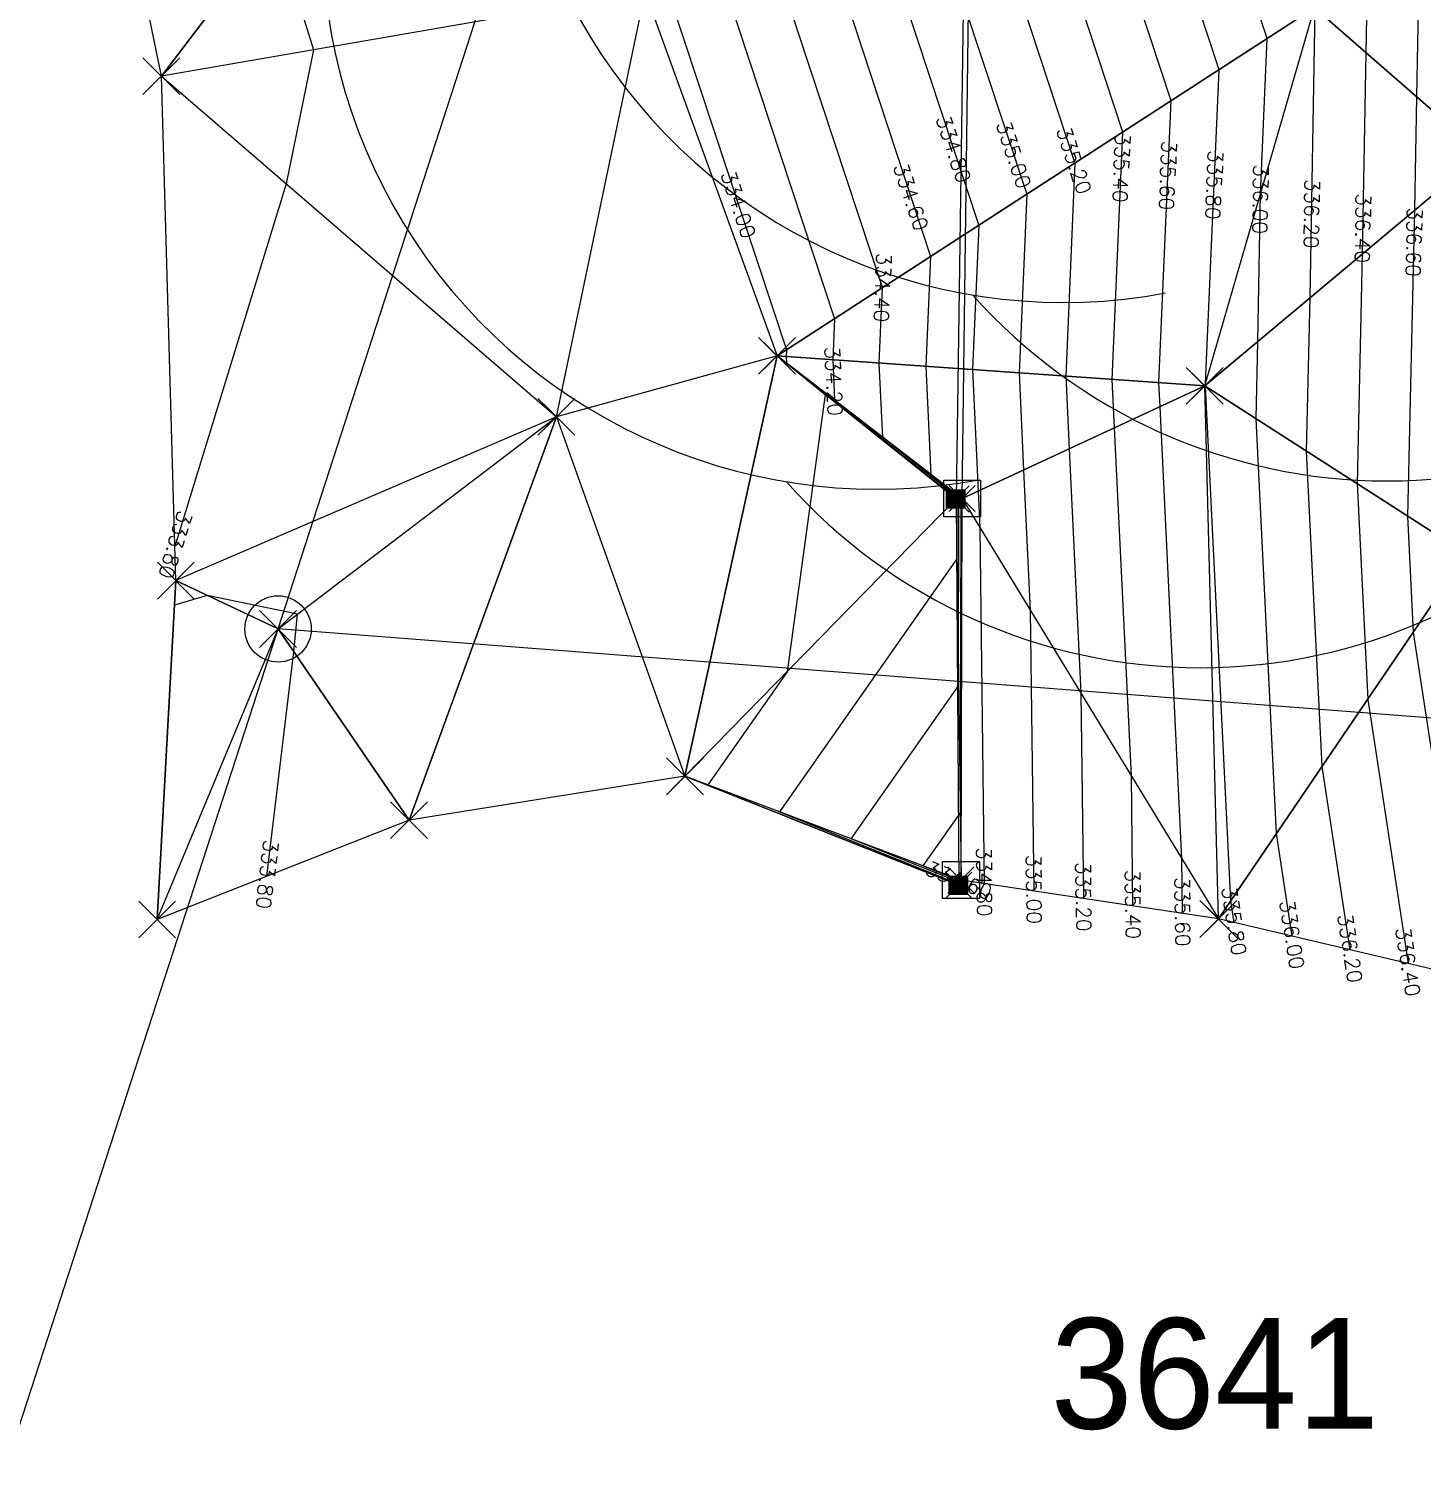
# Model space of a CAD drawing. Extents: x 2 to 3400072, y 373 to 5275873.
# Drawn here: x 3399953.06 to 3399971.96, y 5275706.67 to 5275726.3 of the extents above; entities that cross this region are included whole.
import ezdxf
from ezdxf.enums import TextEntityAlignment as Align

# ---------------------------------------------------------------- set-up
doc = ezdxf.new("R2010")
doc.units = 0
doc.linetypes.add('1600_2028', pattern=[0])
doc.linetypes.add('AUSGEZOGEN', pattern=[0])
doc.layers.get('0').update_dxf_attribs({"color": 1, "linetype": 'CONTINUOUS'})
for name, color, linetype in [('$BRUCH', 7, 'CONTINUOUS'), ('$P_INF_FL', 7, 'AUSGEZOGEN'), ('$P_INF_H', 7, 'AUSGEZOGEN'), ('$P_INF_NR', 7, 'AUSGEZOGEN'), ('$P_INF_X', 7, 'AUSGEZOGEN'), ('$PKT_0', 7, 'CONTINUOUS'), ('AUSSPAREN', 1, 'CONTINUOUS'), ('DGM', 7, 'CONTINUOUS'), ('DGM_HOEHEN', 34, 'CONTINUOUS'), ('DGM_HOEHEN_HAUPT', 24, 'CONTINUOUS'), ('DGM_HOEHEN_TEXT', 7, 'CONTINUOUS'), ('FLURSTÜCKE_GRENZPUNKTE', 255, 'CONTINUOUS'), ('GELÄNDEPUNKT', 7, 'CONTINUOUS'), ('LAUBBAUM_25M', 7, 'CONTINUOUS'), ('MAUER_OK', 7, 'CONTINUOUS'), ('MAUER_UK', 7, 'CONTINUOUS'), ('VERKEHR', 255, 'CONTINUOUS')]:
    doc.layers.add(name, color=color, linetype=linetype)
doc.styles.add('FLURSTÜCKSNUMMER_-_K_10_70', font='txt')
doc.styles.add('SIMPLEX', font='SIMPLEX')

# ---------------------------------------------------------------- blocks, each defined once
blk = doc.blocks.new('GRENZPUNKT_MIT_ABMARKUNG__')
at = {"color": 0}
blk.add_circle((0, 0), 0.5, dxfattribs=at)
blk = doc.blocks.new('34')
at = {"color": 0}
for p, q in [((-0.5, 0.5), (0.5, -0.5)), ((-0.5, -0.5), (0.5, 0.5))]:
    blk.add_line(p, q, dxfattribs=at)
blk = doc.blocks.new('139', base_point=(0, -0.001756))
at = {"color": 0}
for centre, start, end in [((-0.175615, -0.102107), 146.376033, 280.600999), ((0, -0.198946), 221.698008, 318.301992)]:
    blk.add_arc(centre, 0.301054, start, end, dxfattribs=at)
blk = doc.blocks.new('146')
at = {"color": 0}
for p, q in [((-0.5, -0.5), (-0.5, 0.5)), ((-0.5, 0.5), (0.5, 0.5)), ((0.5, 0.5), (0.5, -0.5)), ((0.5, -0.5), (-0.5, -0.5))]:
    blk.add_line(p, q, dxfattribs=at)
blk = doc.blocks.new('147', base_point=(0.019231, 0))
at = {"color": 0}
for p, q in [((-0.497863, -0.5), (-0.497863, 0.5)), ((-0.497863, 0.5), (0.497863, 0.5)), ((-0.480769, -0.5), (-0.480769, 0.5)), ((-0.459402, -0.5), (-0.459402, 0.5)), ((-0.438034, -0.5), (-0.438034, 0.5)), ((-0.42094, -0.5), (-0.42094, 0.5)), ((-0.399573, -0.5), (-0.399573, 0.5)), ((-0.378205, -0.5), (-0.378205, 0.5)), ((-0.361111, -0.5), (-0.361111, 0.5)), ((-0.339744, -0.5), (-0.339744, 0.5)), ((-0.318376, -0.5), (-0.318376, 0.5)), ((-0.301282, -0.5), (-0.301282, 0.5)), ((-0.279915, -0.5), (-0.279915, 0.5)), ((-0.258547, -0.5), (-0.258547, 0.5)), ((-0.241453, -0.5), (-0.241453, 0.5)), ((-0.220085, -0.5), (-0.220085, 0.5)), ((-0.198718, -0.5), (-0.198718, 0.5)), ((-0.181624, -0.5), (-0.181624, 0.5)), ((-0.160256, -0.5), (-0.160256, 0.5)), ((-0.138889, -0.5), (-0.138889, 0.5)), ((-0.121795, -0.5), (-0.121795, 0.5)), ((-0.100428, -0.5), (-0.100428, 0.5)), ((-0.07906, -0.5), (-0.07906, 0.5)), ((-0.061966, -0.5), (-0.061966, 0.5)), ((-0.040599, -0.5), (-0.040599, 0.5)), ((-0.019231, -0.5), (-0.019231, 0.5)), ((-0.002137, -0.5), (-0.002137, 0.5)), ((0.019231, -0.5), (0.019231, 0.5)), ((0.040599, -0.5), (0.040599, 0.5)), ((0.057693, -0.5), (0.057693, 0.5)), ((0.07906, -0.5), (0.07906, 0.5)), ((0.100428, -0.5), (0.100428, 0.5)), ((0.117522, -0.5), (0.117522, 0.5)), ((0.138889, -0.5), (0.138889, 0.5)), ((0.160256, -0.5), (0.160256, 0.5)), ((0.177351, -0.5), (0.177351, 0.5)), ((0.198718, -0.5), (0.198718, 0.5)), ((0.220085, -0.5), (0.220085, 0.5)), ((0.237179, -0.5), (0.237179, 0.5)), ((0.258547, -0.5), (0.258547, 0.5)), ((0.279915, -0.5), (0.279915, 0.5)), ((0.297009, -0.5), (0.297009, 0.5)), ((0.318376, -0.5), (0.318376, 0.5)), ((0.339744, -0.5), (0.339744, 0.5)), ((0.356838, -0.5), (0.356838, 0.5)), ((0.378205, -0.5), (0.378205, 0.5)), ((0.399573, -0.5), (0.399573, 0.5)), ((0.416666, -0.5), (0.416666, 0.5)), ((0.438034, -0.5), (0.438034, 0.5)), ((0.459402, -0.5), (0.459402, 0.5)), ((0.476495, -0.5), (0.476495, 0.5)), ((0.497863, 0.5), (0.497863, -0.5)), ((0.497863, -0.5), (-0.497863, -0.5))]:
    blk.add_line(p, q, dxfattribs=at)
blk = doc.blocks.new('*U192')
at = {"layer": 'FLURSTÜCKE_GRENZPUNKTE', "color": 7, "linetype": 'BYBLOCK', "style": 'FLURSTÜCKSNUMMER_-_K_10_70'}
blk.add_text('3641', height=1.5, rotation=0.0091, dxfattribs=at).set_placement((3399966.917, 5275707.31))
blk = doc.blocks.new('PKT_0')
for p, q in [((-0.354, -0.354), (0.354, 0.354)), ((0.354, -0.354), (-0.354, 0.354))]:
    blk.add_line(p, q)
at = {"layer": '$P_INF_FL'}
blk.add_attdef('CODE', text='', height=0.8, dxfattribs=at).set_placement((0, 1.7), align=Align.CENTER)
at = {"layer": '$P_INF_H'}
blk.add_attdef('H', text='', height=0.8, dxfattribs=at).set_placement((0, -1.4), align=Align.CENTER)
at = {"layer": '$P_INF_NR'}
blk.add_attdef('NR', text='', height=0.8, dxfattribs=at).set_placement((0, 0.7), align=Align.CENTER)
at = {"layer": '$P_INF_X'}
blk.add_attdef('X', text='', height=0.8, dxfattribs=at).set_placement((-0.9, -0.4), align=Align.RIGHT)
blk.add_attdef('Y', (0.7, -0.4), '', height=0.8, dxfattribs=at)
blk = doc.blocks.new('*U570')
at = {"layer": 'DGM_HOEHEN_TEXT', "color": 44, "linetype": 'BYBLOCK', "style": 'SIMPLEX'}
blk.add_text('333.80', height=0.2, rotation=252.9263, dxfattribs=at).set_placement((3399955.086, 5275719.781, 10333.801))
blk = doc.blocks.new('*U572')
at = {"layer": 'DGM_HOEHEN_TEXT', "color": 44, "linetype": 'BYBLOCK', "style": 'SIMPLEX'}
blk.add_text('333.80', height=0.2, rotation=263.1807, dxfattribs=at).set_placement((3399956.245, 5275715.309, 10333.801))
blk = doc.blocks.new('*U573')
at = {"layer": 'DGM_HOEHEN_TEXT', "color": 44, "linetype": 'BYBLOCK', "style": 'SIMPLEX'}
blk.add_text('334.00', height=0.2, rotation=288.2649, dxfattribs=at).set_placement((3399962.441, 5275724.333, 10334.001))
blk = doc.blocks.new('*U575')
at = {"layer": 'DGM_HOEHEN_TEXT', "color": 44, "linetype": 'BYBLOCK', "style": 'SIMPLEX'}
blk.add_text('334.20', height=0.2, rotation=272.6357, dxfattribs=at).set_placement((3399963.854, 5275721.987, 10334.201))
blk = doc.blocks.new('*U577')
at = {"layer": 'DGM_HOEHEN_TEXT', "color": 44, "linetype": 'BYBLOCK', "style": 'SIMPLEX'}
blk.add_text('334.40', height=0.2, rotation=267.5354, dxfattribs=at).set_placement((3399964.559, 5275723.267, 10334.401))
blk = doc.blocks.new('*U580')
at = {"layer": 'DGM_HOEHEN_TEXT', "color": 44, "linetype": 'BYBLOCK', "style": 'SIMPLEX'}
blk.add_text('334.60', height=0.2, rotation=338.0335, dxfattribs=at).set_placement((3399965.201, 5275714.833, 10334.601))
blk = doc.blocks.new('*U581')
at = {"layer": 'DGM_HOEHEN_TEXT', "color": 44, "linetype": 'BYBLOCK', "style": 'SIMPLEX'}
blk.add_text('334.60', height=0.2, rotation=288.2649, dxfattribs=at).set_placement((3399964.781, 5275724.437, 10334.601))
blk = doc.blocks.new('*U585')
at = {"layer": 'DGM_HOEHEN_TEXT', "color": 44, "linetype": 'BYBLOCK', "style": 'SIMPLEX'}
blk.add_text('334.80', height=0.2, rotation=270.7119, dxfattribs=at).set_placement((3399965.912, 5275715.199, 10334.801))
blk = doc.blocks.new('*U586')
at = {"layer": 'DGM_HOEHEN_TEXT', "color": 44, "linetype": 'BYBLOCK', "style": 'SIMPLEX'}
blk.add_text('334.80', height=0.2, rotation=288.2649, dxfattribs=at).set_placement((3399965.359, 5275725.086, 10334.801))
blk = doc.blocks.new('*U590')
at = {"layer": 'DGM_HOEHEN_TEXT', "color": 44, "linetype": 'BYBLOCK', "style": 'SIMPLEX'}
blk.add_text('335.00', height=0.2, rotation=270.7119, dxfattribs=at).set_placement((3399966.585, 5275715.098, 10335.001))
blk = doc.blocks.new('*U591')
at = {"layer": 'DGM_HOEHEN_TEXT', "color": 44, "linetype": 'BYBLOCK', "style": 'SIMPLEX'}
blk.add_text('335.00', height=0.2, rotation=288.2649, dxfattribs=at).set_placement((3399966.176, 5275725.009, 10335.001))
blk = doc.blocks.new('*U595')
at = {"layer": 'DGM_HOEHEN_TEXT', "color": 44, "linetype": 'BYBLOCK', "style": 'SIMPLEX'}
blk.add_text('335.20', height=0.2, rotation=270.7119, dxfattribs=at).set_placement((3399967.257, 5275714.996, 10335.201))
blk = doc.blocks.new('*U596')
at = {"layer": 'DGM_HOEHEN_TEXT', "color": 44, "linetype": 'BYBLOCK', "style": 'SIMPLEX'}
blk.add_text('335.20', height=0.2, rotation=288.2649, dxfattribs=at).set_placement((3399966.993, 5275724.932, 10335.201))
blk = doc.blocks.new('*U600')
at = {"layer": 'DGM_HOEHEN_TEXT', "color": 44, "linetype": 'BYBLOCK', "style": 'SIMPLEX'}
blk.add_text('335.40', height=0.2, rotation=270.7119, dxfattribs=at).set_placement((3399967.929, 5275714.894, 10335.401))
blk = doc.blocks.new('*U601')
at = {"layer": 'DGM_HOEHEN_TEXT', "color": 44, "linetype": 'BYBLOCK', "style": 'SIMPLEX'}
blk.add_text('335.40', height=0.2, rotation=267.5354, dxfattribs=at).set_placement((3399967.799, 5275724.89, 10335.401))
blk = doc.blocks.new('*U605')
at = {"layer": 'DGM_HOEHEN_TEXT', "color": 44, "linetype": 'BYBLOCK', "style": 'SIMPLEX'}
blk.add_text('335.60', height=0.2, rotation=270.7119, dxfattribs=at).set_placement((3399968.602, 5275714.793, 10335.601))
blk = doc.blocks.new('*U606')
at = {"layer": 'DGM_HOEHEN_TEXT', "color": 44, "linetype": 'BYBLOCK', "style": 'SIMPLEX'}
blk.add_text('335.60', height=0.2, rotation=267.5354, dxfattribs=at).set_placement((3399968.429, 5275724.788, 10335.601))
blk = doc.blocks.new('*U610')
at = {"layer": 'DGM_HOEHEN_TEXT', "color": 44, "linetype": 'BYBLOCK', "style": 'SIMPLEX'}
blk.add_text('335.80', height=0.2, rotation=278.724, dxfattribs=at).set_placement((3399969.238, 5275714.648, 10335.801))
blk = doc.blocks.new('*U611')
at = {"layer": 'DGM_HOEHEN_TEXT', "color": 44, "linetype": 'BYBLOCK', "style": 'SIMPLEX'}
blk.add_text('335.80', height=0.2, rotation=267.5354, dxfattribs=at).set_placement((3399969.058, 5275724.659, 10335.801))
blk = doc.blocks.new('*U614')
at = {"layer": 'DGM_HOEHEN_TEXT', "color": 44, "linetype": 'BYBLOCK', "style": 'SIMPLEX'}
blk.add_text('336.00', height=0.2, rotation=278.724, dxfattribs=at).set_placement((3399970.024, 5275714.463, 10336.001))
blk = doc.blocks.new('*U615')
at = {"layer": 'DGM_HOEHEN_TEXT', "color": 44, "linetype": 'BYBLOCK', "style": 'SIMPLEX'}
blk.add_text('336.00', height=0.2, rotation=268.9728, dxfattribs=at).set_placement((3399969.673, 5275724.462, 10336.001))
blk = doc.blocks.new('*U619')
at = {"layer": 'DGM_HOEHEN_TEXT', "color": 44, "linetype": 'BYBLOCK', "style": 'SIMPLEX'}
blk.add_text('336.20', height=0.2, rotation=278.724, dxfattribs=at).set_placement((3399970.811, 5275714.278, 10336.201))
blk = doc.blocks.new('*U620')
at = {"layer": 'DGM_HOEHEN_TEXT', "color": 44, "linetype": 'BYBLOCK', "style": 'SIMPLEX'}
blk.add_text('336.20', height=0.2, rotation=268.9728, dxfattribs=at).set_placement((3399970.368, 5275724.266, 10336.201))
blk = doc.blocks.new('*U624')
at = {"layer": 'DGM_HOEHEN_TEXT', "color": 44, "linetype": 'BYBLOCK', "style": 'SIMPLEX'}
blk.add_text('336.40', height=0.2, rotation=278.724, dxfattribs=at).set_placement((3399971.597, 5275714.093, 10336.401))
blk = doc.blocks.new('*U625')
at = {"layer": 'DGM_HOEHEN_TEXT', "color": 44, "linetype": 'BYBLOCK', "style": 'SIMPLEX'}
blk.add_text('336.40', height=0.2, rotation=268.9728, dxfattribs=at).set_placement((3399971.063, 5275724.069, 10336.401))
blk = doc.blocks.new('*U630')
at = {"layer": 'DGM_HOEHEN_TEXT', "color": 44, "linetype": 'BYBLOCK', "style": 'SIMPLEX'}
blk.add_text('336.60', height=0.2, rotation=268.6717, dxfattribs=at).set_placement((3399971.759, 5275723.881, 10336.601))

msp = doc.modelspace()

# ---------------------------------------------------------------- linework, layer by layer
at = {"layer": '$BRUCH', "linetype": 'BYBLOCK'}
msp.add_lwpolyline([(3399965.672, 5275714.682), (3399965.703, 5275714.753), (3399965.719, 5275719.929), (3399965.883, 5275732.509), (3399965.82, 5275732.527), (3399965.636, 5275719.923)], close=True, dxfattribs=at)
at = {"layer": 'AUSSPAREN', "linetype": 'BYBLOCK'}
msp.add_lwpolyline([(3399991.952, 5275728.49), (3399989.329, 5275721.229), (3399986.606, 5275713.147), (3399986.573, 5275713.16), (3399985.407, 5275714.61), (3399984.84, 5275714.024), (3399982.867, 5275707.975), (3399978.99, 5275708.44), (3399977.794, 5275714.004), (3399972.534, 5275713.439), (3399969.195, 5275714.225), (3399965.703, 5275714.753), (3399965.672, 5275714.682), (3399961.957, 5275716.161), (3399958.213, 5275715.566), (3399954.796, 5275714.217), (3399955.049, 5275718.815), (3399954.853, 5275725.659), (3399953.835, 5275730.614)], dxfattribs=at)
at = {"layer": 'DGM', "color": 0, "linetype": 'BYBLOCK'}
for points in [[(3399953.835, 5275730.614, 333.669), (3399958.81, 5275730.862, 333.886), (3399954.853, 5275725.659, 333.745)], [(3399958.81, 5275730.862, 333.886), (3399961.416, 5275726.798, 333.92), (3399954.853, 5275725.659, 333.745)], [(3399972.737, 5275729.22, 336.825), (3399972.772, 5275724.604, 336.858), (3399970.499, 5275726.584, 336.197)], [(3399961.416, 5275726.798, 333.92), (3399954.853, 5275725.659, 333.745), (3399960.213, 5275721.038, 333.919)], [(3399961.416, 5275726.798, 333.92), (3399963.207, 5275721.864, 333.961), (3399960.213, 5275721.038, 333.919)], [(3399970.499, 5275726.584, 336.197), (3399961.416, 5275726.798, 333.92), (3399963.207, 5275721.864, 333.961)], [(3399969.01, 5275721.457, 335.797), (3399970.499, 5275726.584, 336.197), (3399963.207, 5275721.864, 333.961)], [(3399972.772, 5275724.604, 336.858), (3399969.01, 5275721.457, 335.797), (3399970.499, 5275726.584, 336.197)], [(3399954.853, 5275725.659, 333.745), (3399960.213, 5275721.038, 333.919), (3399955.049, 5275718.815, 333.804)], [(3399972.772, 5275724.604, 336.858), (3399972.563, 5275719.177, 336.834), (3399969.01, 5275721.457, 335.797)], [(3399963.207, 5275721.864, 333.961), (3399960.213, 5275721.038, 333.919), (3399961.957, 5275716.161, 333.936)], [(3399965.636, 5275719.923, 334.106), (3399963.207, 5275721.864, 333.961), (3399961.957, 5275716.161, 333.936)], [(3399965.719, 5275719.929, 334.73), (3399969.01, 5275721.457, 335.797), (3399963.207, 5275721.864, 333.961)], [(3399965.636, 5275719.923, 334.106), (3399965.719, 5275719.929, 334.73), (3399963.207, 5275721.864, 333.961)], [(3399965.719, 5275719.929, 334.73), (3399969.195, 5275714.225, 335.745), (3399969.01, 5275721.457, 335.797)], [(3399972.563, 5275719.177, 336.834), (3399969.195, 5275714.225, 335.745), (3399969.01, 5275721.457, 335.797)], [(3399960.213, 5275721.038, 333.919), (3399955.049, 5275718.815, 333.804), (3399956.436, 5275718.159, 333.791)], [(3399960.213, 5275721.038, 333.919), (3399958.213, 5275715.566, 333.866), (3399956.436, 5275718.159, 333.791)], [(3399960.213, 5275721.038, 333.919), (3399961.957, 5275716.161, 333.936), (3399958.213, 5275715.566, 333.866)], [(3399965.636, 5275719.923, 334.106), (3399965.703, 5275714.753, 334.706), (3399961.957, 5275716.161, 333.936)], [(3399965.636, 5275719.923, 334.106), (3399965.703, 5275714.753, 334.706), (3399965.719, 5275719.929, 334.73)], [(3399965.703, 5275714.753, 334.706), (3399965.719, 5275719.929, 334.73), (3399969.195, 5275714.225, 335.745)], [(3399972.563, 5275719.177, 336.834), (3399972.534, 5275713.439, 336.594), (3399969.195, 5275714.225, 335.745)], [(3399955.049, 5275718.815, 333.804), (3399954.796, 5275714.217, 333.749), (3399956.436, 5275718.159, 333.791)], [(3399958.213, 5275715.566, 333.866), (3399954.796, 5275714.217, 333.749), (3399956.436, 5275718.159, 333.791)], [(3399965.672, 5275714.682, 334.082), (3399965.703, 5275714.753, 334.706), (3399961.957, 5275716.161, 333.936)]]:
    msp.add_3dface(points, dxfattribs=at)
at = {"layer": 'DGM_HOEHEN', "color": 44, "linetype": 'BYBLOCK'}
for points in [[(3399966.144, 5275754.079), (3399966.527, 5275753.024), (3399966.605, 5275750.456), (3399966.674, 5275745.929), (3399968.144, 5275742.26), (3399967.87, 5275741.031), (3399967.994, 5275740.575), (3399967.042, 5275736.879), (3399967.901, 5275735.29), (3399966.509, 5275733.359), (3399966.076, 5275732.59), (3399966.007, 5275732.411), (3399965.975, 5275731.791), (3399964.316, 5275728.065), (3399964.926, 5275726.715), (3399965.943, 5275723.635), (3399965.859, 5275721.678), (3399965.935, 5275720.029), (3399965.958, 5275719.535), (3399966.018, 5275714.705)], [(3399967.837, 5275753.579), (3399968.336, 5275752.203), (3399969.254, 5275748.156), (3399969.268, 5275747.226), (3399969.609, 5275746.376), (3399970.081, 5275742.242), (3399970.01, 5275741.457), (3399969.547, 5275737.278), (3399969.537, 5275736.897), (3399969.3, 5275736.541), (3399967.386, 5275733.139), (3399966.845, 5275731.751), (3399966.822, 5275731.308), (3399965.635, 5275728.64), (3399966.522, 5275726.677), (3399967.248, 5275724.479), (3399967.123, 5275721.59), (3399967.169, 5275720.602), (3399967.329, 5275717.288), (3399967.363, 5275714.502)], [(3399968.035, 5275714.4), (3399968.014, 5275716.164), (3399967.786, 5275720.889), (3399967.755, 5275721.545), (3399967.9, 5275724.901), (3399967.32, 5275726.659), (3399966.294, 5275728.928), (3399967.245, 5275731.066), (3399967.264, 5275731.421), (3399968.04, 5275733.414), (3399969.387, 5275735.808), (3399969.957, 5275736.661), (3399969.98, 5275737.575), (3399970.389, 5275741.263), (3399970.516, 5275742.676), (3399969.999, 5275747.207), (3399970.019, 5275747.824), (3399969.833, 5275748.813), (3399969.019, 5275752.403), (3399968.683, 5275753.33)], [(3399968.708, 5275714.299), (3399968.699, 5275715.04), (3399968.403, 5275721.175), (3399968.388, 5275721.501), (3399968.552, 5275725.324), (3399968.118, 5275726.64), (3399966.953, 5275729.216), (3399967.669, 5275730.824), (3399967.682, 5275731.091), (3399968.695, 5275733.689), (3399969.475, 5275735.075), (3399970.377, 5275736.425), (3399970.414, 5275737.872), (3399970.768, 5275741.07), (3399970.952, 5275743.111), (3399970.515, 5275746.934), (3399970.563, 5275748.403), (3399970.121, 5275750.756), (3399969.702, 5275752.603), (3399969.529, 5275753.08)], [(3399972.661, 5275752.969), (3399972.711, 5275750.872), (3399972.74, 5275750.717), (3399972.581, 5275745.843), (3399972.694, 5275744.849), (3399972.285, 5275740.295), (3399972.148, 5275739.061), (3399972.057, 5275735.481), (3399971.431, 5275734.545), (3399970.849, 5275733.109), (3399970.944, 5275731.759), (3399971.303, 5275730.25), (3399970.135, 5275729.818), (3399971.223, 5275727.436), (3399971.197, 5275725.976), (3399971.148, 5275723.246), (3399971.076, 5275720.131), (3399971.221, 5275717.203), (3399971.771, 5275713.619)], [(3399973.421, 5275753.022), (3399973.46, 5275751.37), (3399973.488, 5275750.556), (3399973.149, 5275747.146), (3399973.097, 5275745.57), (3399973.13, 5275745.283), (3399972.664, 5275740.102), (3399972.581, 5275739.358), (3399972.477, 5275735.246), (3399972.131, 5275734.727), (3399971.326, 5275732.744), (3399971.35, 5275732.409), (3399971.978, 5275729.765), (3399971.36, 5275729.537), (3399971.936, 5275728.276), (3399971.885, 5275725.377), (3399971.858, 5275723.839), (3399971.761, 5275719.691), (3399971.839, 5275718.113), (3399972.535, 5275713.582), (3399972.553, 5275713.441)], [(3399969.411, 5275714.174), (3399969.365, 5275714.475), (3399969.021, 5275721.451), (3399969.021, 5275721.466), (3399969.022, 5275721.496), (3399969.204, 5275725.746), (3399968.916, 5275726.621), (3399967.612, 5275729.504), (3399968.092, 5275730.582), (3399968.101, 5275730.762), (3399969.35, 5275733.964), (3399969.562, 5275734.342), (3399970.797, 5275736.189), (3399970.847, 5275738.169), (3399971.147, 5275740.876), (3399971.388, 5275743.545), (3399971.032, 5275746.661), (3399971.108, 5275748.981), (3399970.409, 5275752.699), (3399970.385, 5275752.803), (3399970.375, 5275752.83)], [(3399970.198, 5275713.989), (3399969.984, 5275715.385), (3399969.706, 5275721.011), (3399969.73, 5275722.059), (3399969.766, 5275724.059), (3399969.857, 5275726.168), (3399969.713, 5275726.602), (3399968.271, 5275729.792), (3399968.515, 5275730.34), (3399968.52, 5275730.432), (3399969.354, 5275732.57), (3399969.986, 5275732.536), (3399969.894, 5275733.839), (3399970.032, 5275734.181), (3399971.217, 5275735.953), (3399971.281, 5275738.467), (3399971.527, 5275740.683), (3399971.823, 5275743.98), (3399971.548, 5275746.388), (3399971.652, 5275749.56), (3399971.157, 5275752.194), (3399971.141, 5275752.865)], [(3399970.984, 5275713.804), (3399970.602, 5275716.294), (3399970.391, 5275720.571), (3399970.439, 5275722.652), (3399970.51, 5275726.575), (3399970.51, 5275726.596), (3399970.036, 5275727.636), (3399968.931, 5275730.08), (3399968.939, 5275730.099), (3399968.939, 5275730.102), (3399968.967, 5275730.174), (3399969.093, 5275730.167), (3399970.627, 5275730.734), (3399970.538, 5275731.109), (3399970.371, 5275733.474), (3399970.732, 5275734.363), (3399971.637, 5275735.717), (3399971.714, 5275738.764), (3399971.906, 5275740.489), (3399972.259, 5275744.414), (3399972.064, 5275746.116), (3399972.196, 5275750.138), (3399971.934, 5275751.533), (3399971.901, 5275752.917)], [(3399965.195, 5275752.668), (3399965.334, 5275748.082), (3399965.376, 5275745.28), (3399966.286, 5275743.009), (3399965.647, 5275740.141), (3399965.938, 5275739.076), (3399965.334, 5275736.734), (3399966.86, 5275733.908), (3399965.857, 5275732.516), (3399965.861, 5275732.146), (3399964.922, 5275732.313), (3399965.033, 5275730.868), (3399963.657, 5275727.777), (3399964.129, 5275726.734), (3399965.291, 5275723.213), (3399965.227, 5275721.722), (3399965.294, 5275720.256), (3399965.701, 5275719.927), (3399965.691, 5275715.666), (3399965.187, 5275714.947), (3399965.697, 5275714.741)], [(3399965.688, 5275714.718), (3399964.214, 5275715.313), (3399965.668, 5275717.39), (3399965.675, 5275719.925), (3399964.641, 5275720.759), (3399964.594, 5275721.767), (3399964.638, 5275722.79), (3399963.331, 5275726.753), (3399962.998, 5275727.489), (3399963.969, 5275729.671), (3399963.721, 5275732.899), (3399965.82, 5275732.527), (3399965.82, 5275732.527), (3399963.627, 5275736.589), (3399963.881, 5275737.577), (3399963.425, 5275739.25), (3399964.429, 5275743.758), (3399964.079, 5275744.631), (3399964.063, 5275745.709), (3399964.009, 5275747.473)], [(3399961.208, 5275738.359), (3399961.243, 5275738.287), (3399962.178, 5275735.814), (3399963.427, 5275733.325), (3399962.521, 5275733.486), (3399962.905, 5275728.474), (3399962.339, 5275727.201), (3399962.533, 5275726.771), (3399963.986, 5275722.368), (3399963.962, 5275721.811), (3399963.987, 5275721.262), (3399965.648, 5275719.924), (3399965.646, 5275719.113), (3399963.241, 5275715.678), (3399965.678, 5275714.695)], [(3399959.399, 5275737.401), (3399961.039, 5275733.983), (3399960.779, 5275733.022), (3399961.536, 5275731.256), (3399961.841, 5275727.276), (3399961.68, 5275726.913), (3399961.735, 5275726.79), (3399963.334, 5275721.946), (3399963.33, 5275721.855), (3399963.334, 5275721.766), (3399963.86, 5275721.342), (3399963.342, 5275717.577), (3399962.268, 5275716.044), (3399963.586, 5275715.513)], [(3399957.59, 5275736.443), (3399958.667, 5275734.198), (3399957.951, 5275731.549), (3399956.838, 5275730.764), (3399956.396, 5275727.688), (3399956.915, 5275726.017), (3399956.547, 5275724.198), (3399955.036, 5275719.279)], [(3399956.285, 5275714.805), (3399956.649, 5275717.848), (3399956.702, 5275718.362), (3399955.476, 5275718.613), (3399955.031, 5275718.48)]]:
    msp.add_lwpolyline(points, dxfattribs=at)
at = {"layer": 'DGM_HOEHEN_HAUPT', "color": 44, "linetype": 'BYBLOCK'}
msp.add_lwpolyline([(3399966.99, 5275753.829), (3399967.652, 5275752.003), (3399967.905, 5275750.889), (3399967.971, 5275746.577), (3399969.551, 5275742.634), (3399969.645, 5275741.807), (3399969.631, 5275741.65), (3399969.397, 5275739.534), (3399968.75, 5275737.024), (3399968.941, 5275736.672), (3399968.632, 5275736.243), (3399966.731, 5275732.865), (3399966.426, 5275732.081), (3399966.398, 5275731.55), (3399964.976, 5275728.352), (3399965.724, 5275726.696), (3399966.595, 5275724.057), (3399966.491, 5275721.634), (3399966.552, 5275720.315), (3399966.643, 5275718.411), (3399966.691, 5275714.604)], dxfattribs=at)
at = {"layer": 'FLURSTÜCKE_GRENZPUNKTE', "color": 7, "linetype": '1600_2028'}
for p, q in [((3399956.436, 5275718.159, 333.791), (3399962.38, 5275736.483, 334.254)), ((3399943.411, 5275678.06), (3399956.436, 5275718.159, 333.791)), ((3399985.99, 5275715.872, 340.825), (3399956.436, 5275718.159, 333.791))]:
    msp.add_line(p, q, dxfattribs=at)

# ---------------------------------------------------------------- block references
at = {"layer": '$PKT_0', "linetype": 'BYBLOCK', "xscale": 0.5, "yscale": 0.5, "zscale": 0.5}
for p in [(3399954.853, 5275725.659, 333.745), (3399963.207, 5275721.864, 333.961), (3399969.01, 5275721.457, 335.797), (3399960.213, 5275721.038, 333.919), (3399965.636, 5275719.923, 334.106), (3399965.719, 5275719.929, 334.73), (3399955.049, 5275718.815, 333.804), (3399956.436, 5275718.159, 333.791), (3399961.957, 5275716.161, 333.936), (3399958.213, 5275715.566, 333.866), (3399965.703, 5275714.753, 334.706), (3399965.672, 5275714.682, 334.082), (3399954.796, 5275714.217, 333.749), (3399969.195, 5275714.225, 335.745)]:
    msp.add_blockref('PKT_0', p, dxfattribs=at)
at = {"layer": 'FLURSTÜCKE_GRENZPUNKTE', "color": 1, "xscale": 0.9, "yscale": 0.9, "zscale": 0.9}
msp.add_blockref('GRENZPUNKT_MIT_ABMARKUNG__', (3399956.436, 5275718.159, 333.791), dxfattribs=at)
at = {"layer": 'GELÄNDEPUNKT', "color": 53, "xscale": 0.5, "yscale": 0.5, "zscale": 0.5}
for p in [(3399954.853, 5275725.659, 333.745), (3399963.207, 5275721.864, 333.961), (3399969.01, 5275721.457, 335.797), (3399960.213, 5275721.038, 333.919), (3399955.049, 5275718.815, 333.804), (3399956.436, 5275718.159, 333.791), (3399961.957, 5275716.161, 333.936), (3399958.213, 5275715.566, 333.866), (3399954.796, 5275714.217, 333.749), (3399969.195, 5275714.225, 335.745)]:
    msp.add_blockref('34', p, dxfattribs=at)
at = {"layer": 'LAUBBAUM_25M', "color": 3, "xscale": 25, "yscale": 25, "zscale": 25}
for p in [(3399971.484, 5275732.624, 336.666), (3399968.954, 5275730.09, 336.207)]:
    msp.add_blockref('139', p, dxfattribs=at)
at = {"layer": 'MAUER_OK', "color": 94, "xscale": 0.5, "yscale": 0.5, "zscale": 0.5}
for p in [(3399965.719, 5275719.929, 334.73), (3399965.703, 5275714.753, 334.706)]:
    msp.add_blockref('146', p, dxfattribs=at)
at = {"layer": 'MAUER_UK', "color": 62, "xscale": 0.25, "yscale": 0.25, "zscale": 0.25}
for p in [(3399965.636, 5275719.923, 334.106), (3399965.672, 5275714.682, 334.082)]:
    msp.add_blockref('147', p, dxfattribs=at)
at = {"layer": 'VERKEHR', "color": 44, "linetype": 'BYBLOCK'}
for name in ['*U586', '*U591', '*U596', '*U601', '*U606', '*U611', '*U573', '*U581', '*U615', '*U620', '*U625', '*U630', '*U577', '*U575', '*U570', '*U572', '*U585', '*U590', '*U580', '*U595', '*U600', '*U605', '*U610', '*U614', '*U619', '*U624', '*U192']:
    msp.add_blockref(name, (0, 0), dxfattribs=at)

doc.saveas('drawing.dxf')
